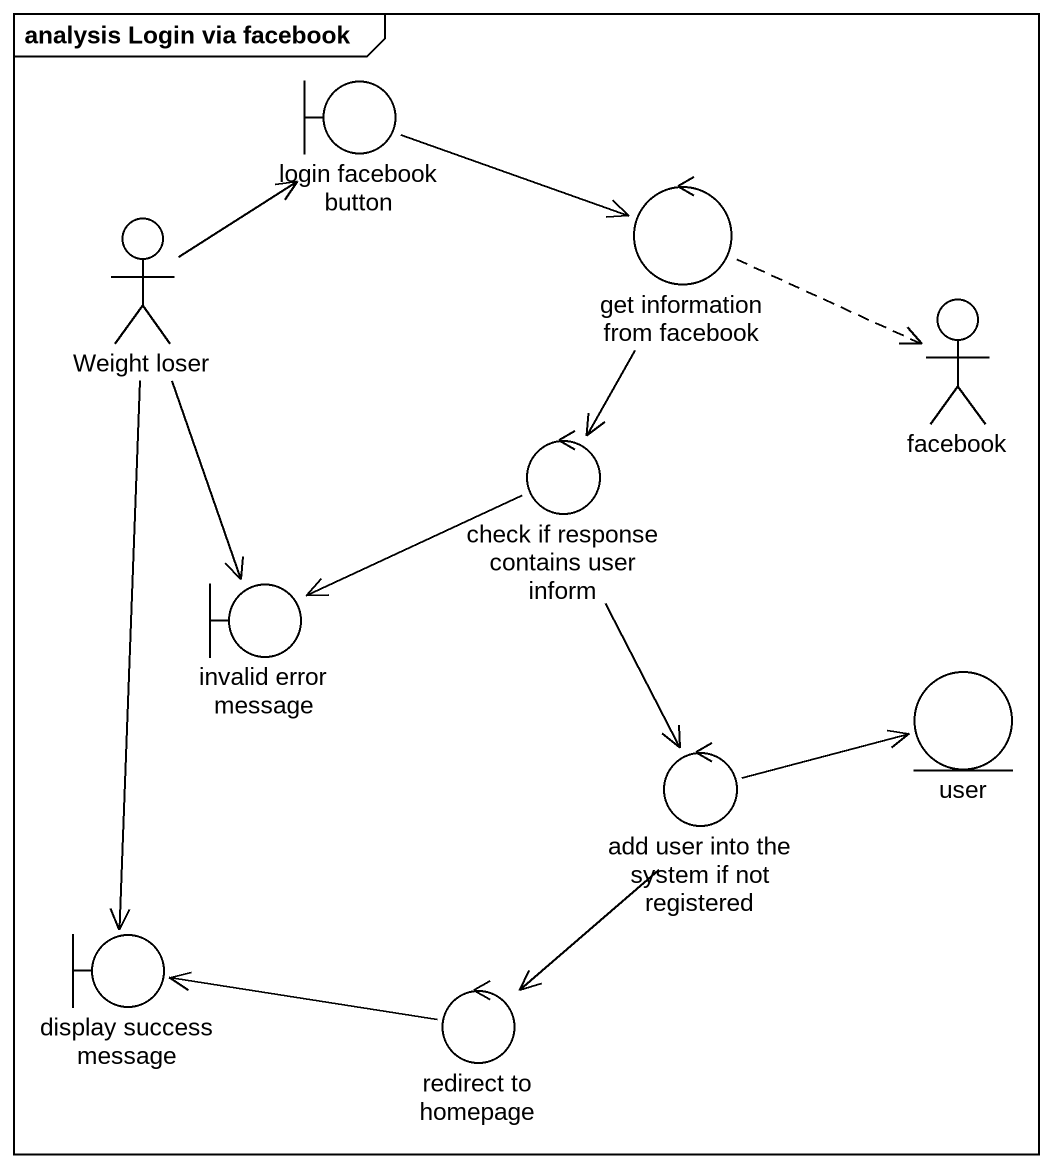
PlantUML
@startuml
mainframe analysis Login via facebook
boundary "login facebook button" as login_facebook_button
actor "Weight loser" as Weight_loser
control "get information from facebook" as get_information_from
actor facebook
control "check if response contains user inform" as check_if_response_contains
boundary "invalid error message" as invalid_error_message
entity user
control "add user into the system if not registered" as add_user_into_the_system_if
boundary "display success message" as display_success_message
control "redirect to homepage" as redirect_to_homepage
login_facebook_button -right-> get_information_from
Weight_loser -up-> login_facebook_button
Weight_loser --> invalid_error_message
Weight_loser --> display_success_message
get_information_from .right.> facebook
get_information_from --> check_if_response_contains
check_if_response_contains -left-> invalid_error_message
check_if_response_contains --> add_user_into_the_system_if
add_user_into_the_system_if -right-> user
add_user_into_the_system_if --> redirect_to_homepage
redirect_to_homepage -left-> display_success_message
@enduml
